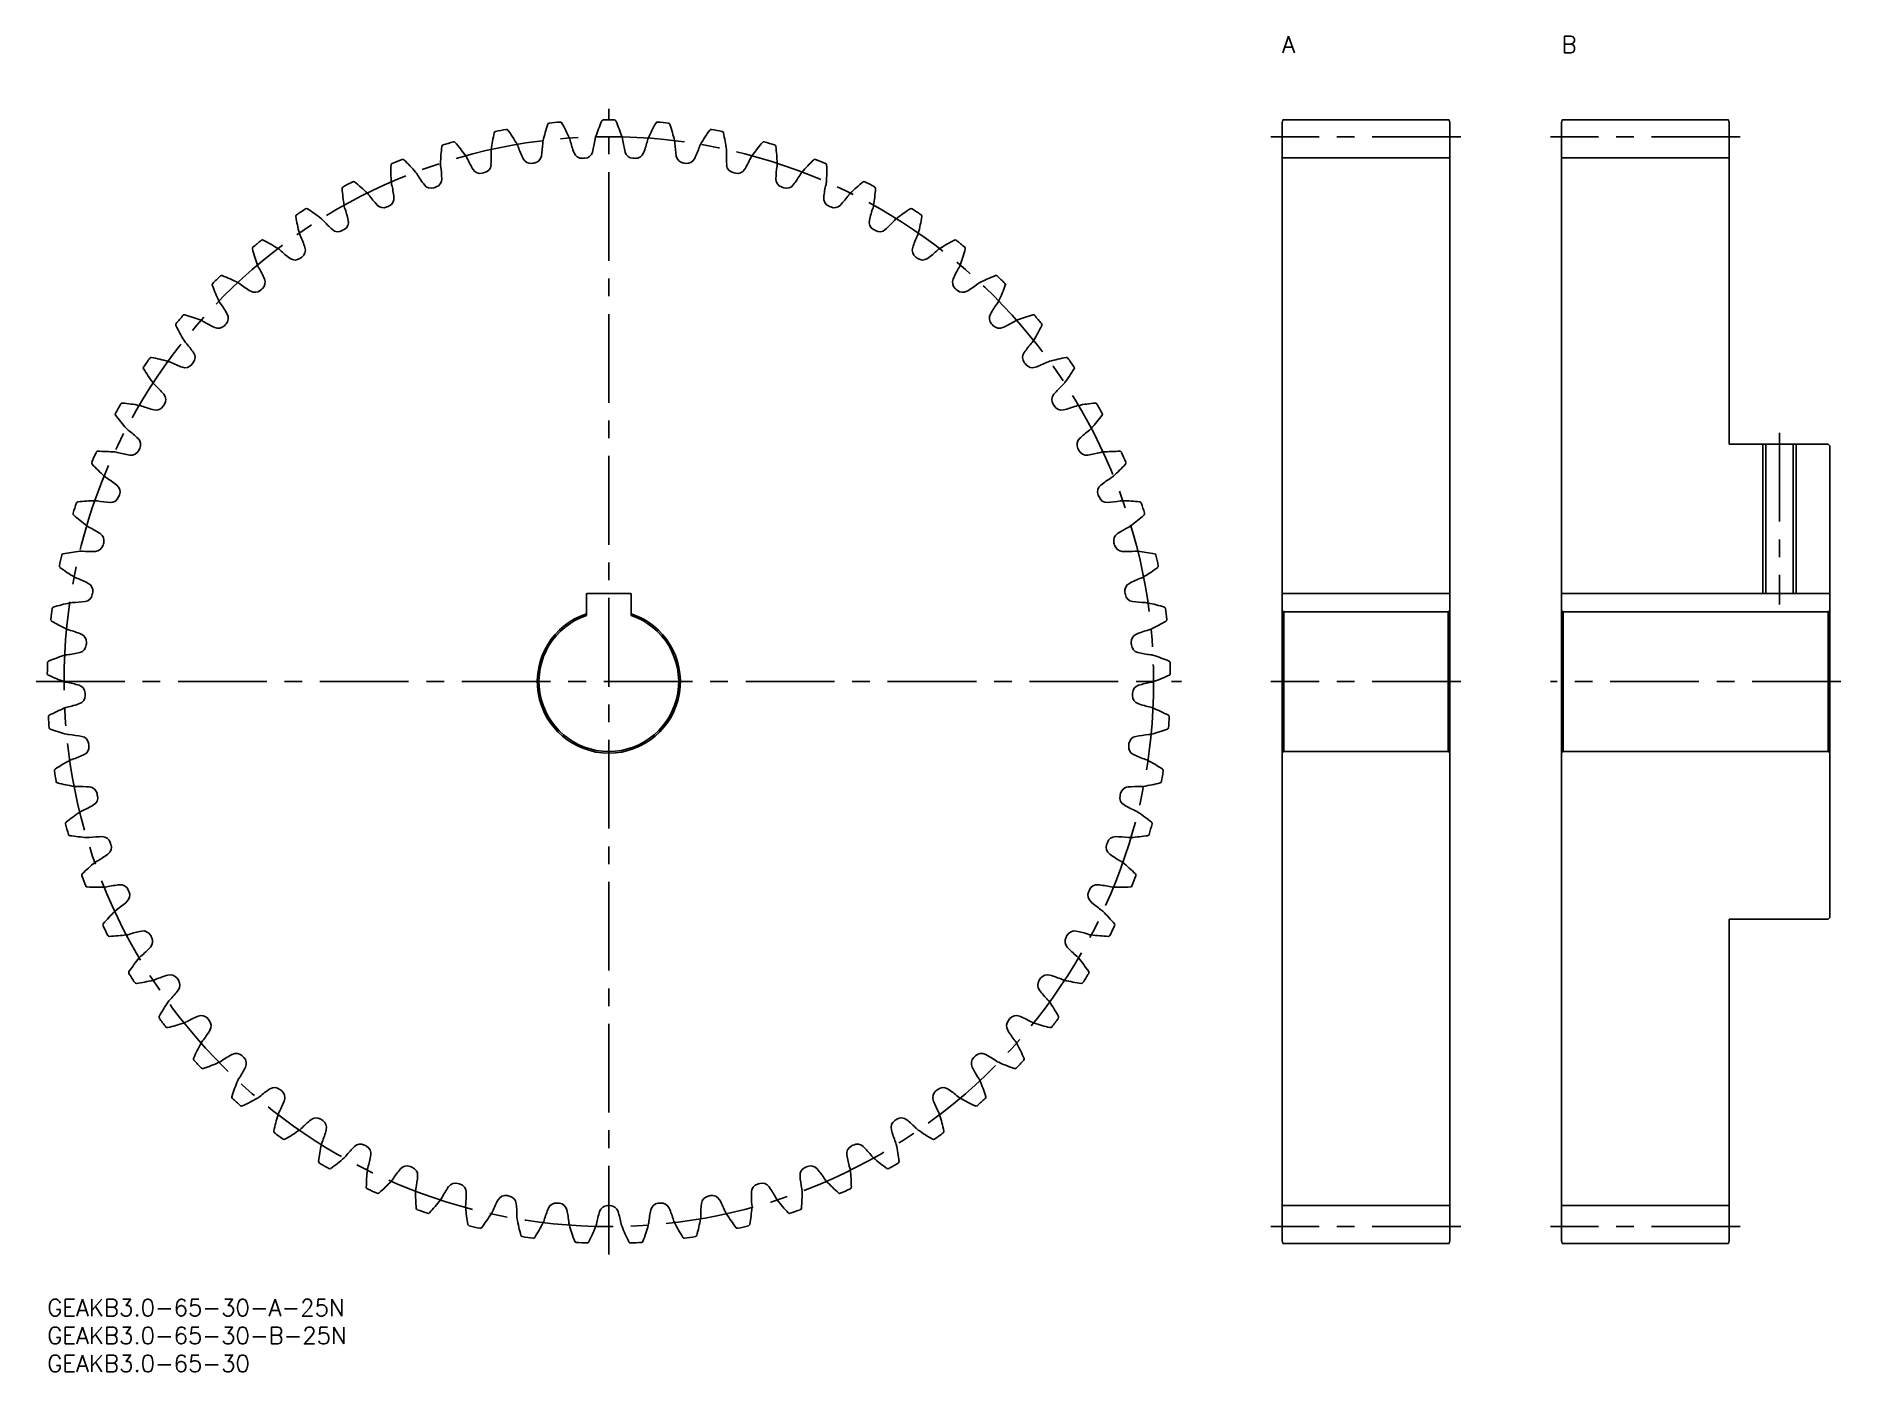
# Model space of a CAD drawing. Extents: x -2 to 321, y -13 to 226.
import ezdxf

# ---------------------------------------------------------------- set-up
doc = ezdxf.new("R2010")
doc.units = 0
doc.header["$LTSCALE"] = 0.5
doc.linetypes.add('CENTER', pattern=[50.8, 31.75, -6.35, 6.35, -6.35])
for name, color, linetype in [('MSM_CENTER', 1, 'CENTER'), ('MSM_CONTINUOUS', 7, 'CONTINUOUS'), ('MSM_NARROW', 5, 'CONTINUOUS'), ('MSM_PART_NUMBER', 7, 'CONTINUOUS')]:
    doc.layers.add(name, color=color, linetype=linetype)
doc.styles.get("Standard").update_dxf_attribs({"font": 'txt.shx', "height": 3, "bigfont": 'bigfont.shx'})

# ---------------------------------------------------------------- blocks, each defined once
blk = doc.blocks.new('*U3')
at = {"layer": 'MSM_PART_NUMBER'}
blk.add_text('GEAKB3.0-65-30-A-25N', height=3, dxfattribs=at).set_placement((0, -3))
blk = doc.blocks.new('*U4')
at = {"layer": 'MSM_PART_NUMBER'}
blk.add_text('GEAKB3.0-65-30-B-25N', height=3, dxfattribs=at).set_placement((0, -8))
blk = doc.blocks.new('*U5')
at = {"layer": 'MSM_PART_NUMBER'}
blk.add_text('GEAKB3.0-65-30', height=3, dxfattribs=at).set_placement((0, -13))
blk = doc.blocks.new('*U6')
at = {"layer": 'MSM_PART_NUMBER'}
blk.add_text('A', height=3, dxfattribs=at).set_placement((221, 223))
blk = doc.blocks.new('*U7')
at = {"layer": 'MSM_PART_NUMBER'}
blk.add_text('B', height=3, dxfattribs=at).set_placement((271, 223))

msp = doc.modelspace()

# ---------------------------------------------------------------- linework, layer by layer
at = {"layer": 'MSM_CENTER'}
for p, q in [((100.5, 8), (100.5, 213)), ((253, 208), (219, 208)), ((303, 208), (269, 208)), ((310, 155), (310, 124.3)), ((-2, 110.5), (203, 110.5)), ((253, 110.5), (219, 110.5)), ((321, 110.5), (269, 110.5)), ((253, 13), (219, 13)), ((303, 13), (269, 13))]:
    msp.add_line(p, q, dxfattribs=at)
msp.add_circle((100.5, 110.5), 97.5, dxfattribs=at)
at = {"layer": 'MSM_CONTINUOUS'}
for p, q in [((221.13, 211), (221, 210.5)), ((221, 210.5), (221, 10.5)), ((250.87, 211), (221.13, 211)), ((251, 210.5), (250.87, 211)), ((251, 10.5), (251, 210.5)), ((271.13, 211), (271, 210.5)), ((271, 210.5), (271, 10.5)), ((300.87, 211), (271.13, 211)), ((301, 210.5), (300.87, 211)), ((301, 153), (301, 210.5)), ((251, 204.25), (221, 204.25)), ((301, 204.25), (271, 204.25)), ((318.7, 153), (301, 153)), ((307.54, 153), (307.54, 126.3)), ((312.46, 153), (312.46, 126.3)), ((319, 152.7), (318.7, 153)), ((319, 68.3), (319, 152.7)), ((96.5, 122.34), (96.5, 126.1)), ((96.7, 126.3), (104.3, 126.3)), ((104.5, 126.1), (104.5, 122.34)), ((251, 126.3), (221, 126.3)), ((319, 126.3), (271, 126.3)), ((221, 123.3), (221.3, 123)), ((221.3, 123), (221.3, 98)), ((250.7, 123), (221.3, 123)), ((250.7, 123), (251, 123.3)), ((250.7, 123), (250.7, 98)), ((271, 123.3), (271.3, 123)), ((271.3, 123), (271.3, 98)), ((318.7, 123), (271.3, 123)), ((318.7, 123), (319, 123.3)), ((318.7, 123), (318.7, 98)), ((221.3, 98), (221, 97.7)), ((221.3, 98), (250.7, 98)), ((251, 97.7), (250.7, 98)), ((271.3, 98), (271, 97.7)), ((271.3, 98), (318.7, 98)), ((319, 97.7), (318.7, 98)), ((318.7, 68), (301, 68)), ((301, 68), (301, 10.5)), ((319, 68.3), (318.7, 68)), ((251, 16.75), (221, 16.75)), ((301, 16.75), (271, 16.75)), ((221.13, 10), (221, 10.5)), ((250.87, 10), (221.13, 10)), ((251, 10.5), (250.87, 10)), ((271.13, 10), (271, 10.5)), ((300.87, 10), (271.13, 10)), ((301, 10.5), (300.87, 10))]:
    msp.add_line(p, q, dxfattribs=at)
for centre, radius, start, end in [((120.4, 199.94), 32.5, 161.536, 166.9231), ((89.86, 210.13), 0.3, 96.0942, 161.536), ((100.5, 110.5), 100.5, 94.9827, 96.0942), ((91.8, 210.32), 0.3, 29.541, 94.9827), ((63.78, 194.45), 32.5, 24.1538, 29.541), ((128.94, 197.6), 32.5, 155.9975, 161.3846), ((99.53, 210.7), 0.3, 90.5557, 155.9975), ((100.5, 110.5), 100.5, 89.4443, 90.5557), ((101.47, 210.7), 0.3, 24.0025, 89.4442), ((72.06, 197.6), 32.5, 18.6154, 24.0025), ((137.22, 194.45), 32.5, 150.459, 155.8462), ((109.2, 210.32), 0.3, 85.0173, 150.459), ((100.5, 110.5), 100.5, 83.9058, 85.0173), ((111.14, 210.13), 0.3, 18.464, 83.9058), ((80.6, 199.94), 32.5, 13.0769, 18.464), ((100.5, 110.5), 100.5, 106.0596, 107.1711), ((72.78, 206.79), 0.3, 40.6179, 106.0596), ((48.34, 185.83), 32.5, 35.2308, 40.6179), ((111.68, 201.44), 32.5, 167.0744, 172.4615), ((80.3, 208.64), 0.3, 101.6327, 167.0744), ((100.5, 110.5), 100.5, 100.5212, 101.6327), ((82.2, 209.02), 0.3, 35.0794, 100.5212), ((55.85, 190.51), 32.5, 29.6923, 35.0794), ((68.71, 207.86), 20, 350.4102, 357.1013), ((91.17, 206.73), 2.49, 166.923, 177.1013), ((91.17, 206.73), 2.49, 13.9757, 24.1539), ((112.99, 212.16), 20, 193.9756, 200.6667), ((78.26, 210.48), 20, 344.8717, 351.5628), ((100.5, 207.18), 2.49, 161.3846, 171.5628), ((100.5, 207.18), 2.49, 8.4372, 18.6154), ((122.74, 210.48), 20, 188.4372, 195.1283), ((88.01, 212.16), 20, 339.3333, 346.0244), ((109.83, 206.73), 2.49, 155.8461, 166.0243), ((109.83, 206.73), 2.49, 2.8987, 13.077), ((132.29, 207.86), 20, 182.8987, 189.5898), ((145.15, 190.51), 32.5, 144.9206, 150.3077), ((118.8, 209.02), 0.3, 79.4788, 144.9206), ((100.5, 110.5), 100.5, 78.3673, 79.4788), ((120.7, 208.64), 0.3, 12.9256, 78.3673), ((89.32, 201.44), 32.5, 7.5385, 12.9256), ((152.66, 185.83), 32.5, 139.3821, 144.7692), ((128.22, 206.79), 0.3, 73.9404, 139.3821), ((100.5, 110.5), 100.5, 72.8289, 73.9404), ((100.5, 110.5), 100.5, 111.5981, 112.7096), ((63.62, 203.66), 0.3, 46.1563, 111.5981), ((41.31, 180.44), 32.5, 40.7692, 46.1563), ((102.85, 202.09), 32.5, 172.6129, 178), ((70.92, 206.23), 0.3, 107.1711, 172.6129), ((72.86, 203.14), 2.49, 25.0526, 35.2308), ((93.23, 212.66), 20, 205.0525, 211.7436), ((59.46, 204.34), 20, 355.9487, 2.6398), ((81.93, 205.38), 2.49, 172.4615, 182.6397), ((81.93, 205.38), 2.49, 19.5141, 29.6924), ((103.12, 212.89), 20, 199.5141, 206.2052), ((86.52, 204.72), 1.5, 206.2052, 278.439), ((86.95, 204.78), 1.5, 278.1764, 350.4102), ((95.68, 205.63), 1.5, 200.6667, 272.9005), ((100.5, 110.5), 93.75, 92.6379, 92.9005), ((96.12, 205.65), 1.5, 272.6379, 344.8717), ((104.88, 205.65), 1.5, 195.1283, 267.3621), ((100.5, 110.5), 93.75, 87.0995, 87.3621), ((105.32, 205.63), 1.5, 267.0994, 339.3333), ((114.05, 204.78), 1.5, 189.5898, 261.8236), ((114.48, 204.72), 1.5, 261.561, 333.7948), ((97.88, 212.89), 20, 333.7948, 340.4859), ((119.07, 205.38), 2.49, 150.3076, 160.4859), ((119.07, 205.38), 2.49, 357.3603, 7.5385), ((141.54, 204.34), 20, 177.3602, 184.0513), ((107.77, 212.66), 20, 328.2564, 334.9475), ((128.14, 203.14), 2.49, 144.7692, 154.9474), ((130.08, 206.23), 0.3, 7.3871, 72.8289), ((98.15, 202.09), 32.5, 2, 7.3871), ((159.69, 180.44), 32.5, 133.8437, 139.2308), ((137.38, 203.66), 0.3, 68.4019, 133.8437), ((100.5, 110.5), 100.5, 67.2904, 68.4019), ((94, 201.89), 32.5, 178.1513, 183.5385), ((61.82, 202.93), 0.3, 112.7096, 178.1513), ((64.04, 200.04), 2.49, 30.591, 40.7693), ((83.4, 211.48), 20, 210.591, 217.2821), ((69.09, 200.42), 1.5, 289.2533, 1.4871), ((72.86, 203.14), 2.49, 178, 188.1782), ((50.6, 199.94), 20, 1.4871, 8.1782), ((77.49, 202.93), 1.5, 211.7436, 283.9774), ((100.5, 110.5), 93.75, 103.7148, 103.9775), ((77.92, 203.03), 1.5, 283.7148, 355.9487), ((100.5, 110.5), 93.75, 98.1764, 98.439), ((100.5, 110.5), 93.75, 81.561, 81.8236), ((123.08, 203.03), 1.5, 184.0513, 256.2852), ((100.5, 110.5), 93.75, 76.0225, 76.2852), ((123.51, 202.93), 1.5, 256.0225, 328.2564), ((150.4, 199.94), 20, 171.8218, 178.5129), ((131.91, 200.42), 1.5, 178.5129, 250.7467), ((128.14, 203.14), 2.49, 351.8218, 2), ((117.6, 211.48), 20, 322.7179, 329.409), ((136.96, 200.04), 2.49, 139.2307, 149.409), ((139.18, 202.93), 0.3, 1.8487, 67.2904), ((107, 201.89), 32.5, 356.4615, 1.8487), ((53.08, 198.77), 0.3, 118.248, 183.6898), ((85.21, 200.84), 32.5, 183.6898, 189.0769), ((100.5, 110.5), 100.5, 117.1366, 118.248), ((54.8, 199.67), 0.3, 51.6948, 117.1366), ((34.84, 174.4), 32.5, 46.3077, 51.6948), ((55.57, 196.1), 2.49, 36.1295, 46.3077), ((73.73, 209.36), 20, 216.1295, 222.8206), ((60.56, 196.97), 1.5, 294.7918, 7.0256), ((64.04, 200.04), 2.49, 183.5384, 193.7167), ((42.2, 194.71), 20, 7.0256, 13.7167), ((68.68, 200.28), 1.5, 217.2821, 289.5159), ((100.5, 110.5), 93.75, 109.2533, 109.5159), ((100.5, 110.5), 93.75, 70.4841, 70.7467), ((132.32, 200.28), 1.5, 250.4841, 322.7179), ((140.44, 196.97), 1.5, 172.9744, 245.2082), ((158.8, 194.71), 20, 166.2833, 172.9744), ((136.96, 200.04), 2.49, 346.2833, 356.4616), ((127.27, 209.36), 20, 317.1794, 323.8705), ((145.43, 196.1), 2.49, 133.6923, 143.8705), ((166.16, 174.4), 32.5, 128.3052, 133.6923), ((146.2, 199.67), 0.3, 62.8634, 128.3052), ((100.5, 110.5), 100.5, 61.752, 62.8634), ((115.79, 200.84), 32.5, 350.9231, 356.3102), ((147.92, 198.77), 0.3, 356.3102, 61.7519), ((44.78, 193.78), 0.3, 123.7865, 189.2283), ((100.5, 110.5), 100.5, 122.675, 123.7865), ((46.4, 194.84), 0.3, 57.2333, 122.675), ((28.98, 167.77), 32.5, 51.8462, 57.2333), ((55.57, 196.1), 2.49, 189.0769, 199.2551), ((34.34, 188.69), 20, 12.5641, 19.2552), ((60.16, 196.79), 1.5, 222.8206, 295.0544), ((100.5, 110.5), 93.75, 114.7918, 115.0544), ((100.5, 110.5), 93.75, 64.9456, 65.2082), ((140.84, 196.79), 1.5, 244.9456, 317.1794), ((166.66, 188.69), 20, 160.7448, 167.4359), ((145.43, 196.1), 2.49, 340.7449, 350.9231), ((172.02, 167.77), 32.5, 122.7667, 128.1538), ((154.6, 194.84), 0.3, 57.325, 122.7667), ((100.5, 110.5), 100.5, 56.2135, 57.325), ((156.22, 193.78), 0.3, 350.7717, 56.2135), ((76.56, 198.94), 32.5, 189.2283, 194.6154), ((47.52, 191.37), 2.49, 194.6153, 204.7936), ((47.52, 191.37), 2.49, 41.668, 51.8462), ((64.32, 206.32), 20, 221.6679, 228.359), ((52.02, 192.49), 1.5, 228.359, 300.5928), ((100.5, 110.5), 93.75, 120.3302, 120.5928), ((52.4, 192.71), 1.5, 300.3302, 12.5641), ((148.6, 192.71), 1.5, 167.4359, 239.6698), ((100.5, 110.5), 93.75, 59.4072, 59.6698), ((148.98, 192.49), 1.5, 239.4072, 311.641), ((136.68, 206.32), 20, 311.641, 318.3321), ((153.48, 191.37), 2.49, 128.1538, 138.332), ((153.48, 191.37), 2.49, 335.2064, 345.3847), ((124.44, 198.94), 32.5, 345.3846, 350.7717), ((37, 188.01), 0.3, 129.325, 194.7667), ((68.14, 196.22), 32.5, 194.7667, 200.1538), ((100.5, 110.5), 100.5, 128.2135, 129.325), ((38.52, 189.23), 0.3, 62.7717, 128.2135), ((23.78, 160.6), 32.5, 57.3846, 62.7717), ((39.96, 185.88), 2.49, 47.2064, 57.3847), ((55.24, 202.38), 20, 227.2064, 233.8975), ((27.11, 181.94), 20, 18.1025, 24.7936), ((44.69, 187.69), 1.5, 305.8687, 18.1025), ((156.31, 187.69), 1.5, 161.8975, 234.1313), ((173.89, 181.94), 20, 155.2064, 161.8975), ((145.76, 202.38), 20, 306.1025, 312.7936), ((161.04, 185.88), 2.49, 122.6153, 132.7936), ((177.22, 160.6), 32.5, 117.2283, 122.6154), ((162.48, 189.23), 0.3, 51.7865, 117.2283), ((100.5, 110.5), 100.5, 50.675, 51.7865), ((132.86, 196.22), 32.5, 339.8462, 345.2333), ((164, 188.01), 0.3, 345.2333, 50.675), ((39.96, 185.88), 2.49, 200.1538, 210.332), ((20.55, 174.52), 20, 23.641, 30.3321), ((44.34, 187.43), 1.5, 233.8975, 306.1313), ((100.5, 110.5), 93.75, 125.8687, 126.1313), ((100.5, 110.5), 93.75, 53.8687, 54.1313), ((156.66, 187.43), 1.5, 233.8687, 306.1025), ((180.45, 174.52), 20, 149.6679, 156.359), ((161.04, 185.88), 2.49, 329.668, 339.8462), ((29.82, 181.52), 0.3, 134.8634, 200.3052), ((60.02, 192.69), 32.5, 200.3052, 205.6923), ((100.5, 110.5), 100.5, 133.752, 134.8634), ((31.21, 182.88), 0.3, 68.3102, 133.752), ((19.31, 152.96), 32.5, 62.9231, 68.3102), ((32.97, 179.68), 2.49, 52.7449, 62.9231), ((46.58, 197.58), 20, 232.7448, 239.4359), ((37.5, 181.94), 1.5, 311.4072, 23.641), ((163.5, 181.94), 1.5, 156.359, 228.5928), ((154.42, 197.58), 20, 300.5641, 307.2552), ((168.03, 179.68), 2.49, 117.0769, 127.2551), ((181.69, 152.96), 32.5, 111.6898, 117.0769), ((169.79, 182.88), 0.3, 46.248, 111.6898), ((100.5, 110.5), 100.5, 45.1366, 46.248), ((140.98, 192.69), 32.5, 334.3077, 339.6948), ((171.18, 181.52), 0.3, 339.6948, 45.1366), ((32.97, 179.68), 2.49, 205.6923, 215.8705), ((14.75, 166.51), 20, 29.1794, 35.8705), ((37.17, 181.65), 1.5, 239.4359, 311.6698), ((100.5, 110.5), 93.75, 131.4072, 131.6698), ((100.5, 110.5), 93.75, 48.3302, 48.5928), ((163.83, 181.65), 1.5, 228.3302, 300.5641), ((186.25, 166.51), 20, 144.1295, 150.8206), ((168.03, 179.68), 2.49, 324.1295, 334.3077), ((23.29, 174.37), 0.3, 140.4019, 205.8437), ((100.5, 110.5), 100.5, 139.2904, 140.4019), ((24.55, 175.85), 0.3, 73.8487, 139.2904), ((15.59, 144.92), 32.5, 68.4615, 73.8487), ((26.61, 172.84), 2.49, 58.2833, 68.4616), ((38.43, 191.97), 20, 238.2833, 244.9744), ((100.5, 110.5), 93.75, 136.9456, 137.2082), ((30.9, 175.53), 1.5, 316.9456, 29.1794), ((170.1, 175.53), 1.5, 150.8205, 223.0544), ((100.5, 110.5), 93.75, 42.7918, 43.0544), ((162.57, 191.97), 20, 295.0256, 301.7167), ((174.39, 172.84), 2.49, 111.5384, 121.7167), ((185.41, 144.92), 32.5, 106.1513, 111.5385), ((176.45, 175.85), 0.3, 40.7096, 106.1513), ((100.5, 110.5), 100.5, 39.5981, 40.7096), ((177.71, 174.37), 0.3, 334.1563, 39.5981), ((52.27, 188.4), 32.5, 205.8437, 211.2308), ((26.61, 172.84), 2.49, 211.2307, 221.409), ((9.74, 157.97), 20, 34.7179, 41.409), ((30.6, 175.21), 1.5, 244.9744, 317.2082), ((170.4, 175.21), 1.5, 222.7918, 295.0256), ((191.26, 157.97), 20, 138.591, 145.2821), ((174.39, 172.84), 2.49, 318.591, 328.7693), ((148.73, 188.4), 32.5, 328.7692, 334.1563), ((100.5, 110.5), 100.5, 144.8289, 145.9404), ((18.59, 168.22), 0.3, 79.3871, 144.8289), ((12.66, 136.57), 32.5, 74, 79.3871), ((24.95, 168.51), 1.5, 322.4841, 34.7179), ((176.05, 168.51), 1.5, 145.2821, 217.5159), ((188.34, 136.57), 32.5, 100.6129, 106), ((182.41, 168.22), 0.3, 35.1711, 100.6129), ((100.5, 110.5), 100.5, 34.0596, 35.1711), ((17.49, 166.62), 0.3, 145.9404, 211.3821), ((44.98, 183.39), 32.5, 211.3821, 216.7692), ((20.94, 165.42), 2.49, 63.8218, 74), ((30.86, 185.6), 20, 243.8218, 250.5129), ((24.68, 168.16), 1.5, 250.5129, 322.7467), ((100.5, 110.5), 93.75, 142.4841, 142.7467), ((100.5, 110.5), 93.75, 37.2533, 37.5159), ((176.32, 168.16), 1.5, 217.2533, 289.4871), ((170.14, 185.6), 20, 289.4871, 296.1782), ((180.06, 165.42), 2.49, 106, 116.1782), ((156.02, 183.39), 32.5, 323.2308, 328.6179), ((183.51, 166.62), 0.3, 328.6179, 34.0596), ((20.94, 165.42), 2.49, 216.7692, 226.9474), ((5.59, 148.99), 20, 40.2564, 46.9475), ((19.7, 160.94), 1.5, 328.0225, 40.2564), ((181.3, 160.94), 1.5, 139.7436, 211.9775), ((195.41, 148.99), 20, 133.0525, 139.7436), ((180.06, 165.42), 2.49, 313.0526, 323.2308), ((12.46, 158.34), 0.3, 151.4788, 216.9206), ((100.5, 110.5), 100.5, 150.3673, 151.4788), ((13.4, 160.04), 0.3, 84.9256, 150.3673), ((10.56, 127.97), 32.5, 79.5385, 84.9256), ((16.01, 157.48), 2.49, 69.3603, 79.5385), ((23.93, 178.53), 20, 249.3602, 256.0513), ((19.47, 160.57), 1.5, 256.0513, 328.2852), ((100.5, 110.5), 93.75, 148.0225, 148.2852), ((100.5, 110.5), 93.75, 31.7148, 31.9775), ((181.53, 160.57), 1.5, 211.7149, 283.9487), ((177.07, 178.53), 20, 283.9487, 290.6398), ((184.99, 157.48), 2.49, 100.4615, 110.6397), ((190.44, 127.97), 32.5, 95.0744, 100.4615), ((187.6, 160.04), 0.3, 29.6327, 95.0744), ((100.5, 110.5), 100.5, 28.5212, 29.6327), ((188.54, 158.34), 0.3, 323.0794, 28.5212), ((38.2, 177.69), 32.5, 216.9206, 222.3077), ((16.01, 157.48), 2.49, 222.3076, 232.4859), ((2.31, 139.65), 20, 45.7948, 52.4859), ((198.69, 139.65), 20, 127.5141, 134.2052), ((184.99, 157.48), 2.49, 307.5141, 317.6924), ((162.8, 177.69), 32.5, 317.6923, 323.0794), ((15.02, 152.52), 1.5, 261.5898, 333.8236), ((15.21, 152.91), 1.5, 333.561, 45.7948), ((100.5, 110.5), 93.75, 153.561, 153.8236), ((185.79, 152.91), 1.5, 134.2052, 206.439), ((100.5, 110.5), 93.75, 26.1764, 26.439), ((185.98, 152.52), 1.5, 206.1764, 278.4102), ((8.25, 149.62), 0.3, 157.0173, 222.459), ((100.5, 110.5), 100.5, 155.9058, 157.0173), ((32.01, 171.36), 32.5, 222.459, 227.8462), ((9.03, 151.41), 0.3, 90.464, 155.9058), ((9.29, 119.21), 32.5, 85.0769, 90.464), ((11.87, 149.11), 2.49, 74.8987, 85.077), ((17.72, 170.82), 20, 254.8987, 261.5898), ((183.28, 170.82), 20, 278.4102, 285.1013), ((189.13, 149.11), 2.49, 94.923, 105.1013), ((191.71, 119.21), 32.5, 89.536, 94.9231), ((168.99, 171.36), 32.5, 312.1538, 317.541), ((191.97, 151.41), 0.3, 24.0942, 89.536), ((100.5, 110.5), 100.5, 22.9827, 24.0942), ((192.75, 149.62), 0.3, 317.541, 22.9827), ((11.87, 149.11), 2.49, 227.8461, 238.0243), ((-0.04, 130.04), 20, 51.3333, 58.0244), ((11.52, 144.48), 1.5, 339.0995, 51.3333), ((189.48, 144.48), 1.5, 128.6667, 200.9005), ((201.04, 130.04), 20, 121.9756, 128.6667), ((189.13, 149.11), 2.49, 301.9757, 312.1539), ((100.5, 110.5), 100.5, 161.4443, 162.5557), ((5.51, 142.39), 0.3, 96.0025, 161.4443), ((8.88, 110.36), 32.5, 90.6154, 96.0025), ((8.55, 140.38), 2.49, 80.4372, 90.6154), ((12.29, 162.55), 20, 260.4372, 267.1283), ((11.36, 144.07), 1.5, 267.1282, 339.3621), ((100.5, 110.5), 93.75, 159.0995, 159.3621), ((100.5, 110.5), 93.75, 20.6379, 20.9005), ((189.64, 144.07), 1.5, 200.6379, 272.8717), ((188.71, 162.55), 20, 272.8717, 279.5628), ((192.45, 140.38), 2.49, 89.3846, 99.5628), ((192.12, 110.36), 32.5, 83.9975, 89.3846), ((195.49, 142.39), 0.3, 18.5557, 83.9975), ((100.5, 110.5), 100.5, 17.4443, 18.5557), ((4.91, 140.54), 0.3, 162.5557, 227.9975), ((26.46, 164.47), 32.5, 227.9975, 233.3846), ((174.54, 164.47), 32.5, 306.6154, 312.0025), ((196.09, 140.54), 0.3, 312.0025, 17.4442), ((8.55, 140.38), 2.49, 233.3846, 243.5628), ((-1.46, 120.24), 20, 56.8717, 63.5628), ((8.65, 135.73), 1.5, 344.6379, 56.8717), ((192.35, 135.73), 1.5, 123.1282, 195.3621), ((202.46, 120.24), 20, 116.4372, 123.1283), ((192.45, 140.38), 2.49, 296.4372, 306.6154), ((100.5, 110.5), 100.5, 166.9827, 168.0942), ((2.87, 133.07), 0.3, 101.541, 166.9827), ((9.32, 101.52), 32.5, 96.1538, 101.541), ((6.1, 131.36), 2.49, 85.9757, 96.1539), ((7.68, 153.79), 20, 265.9756, 272.6667), ((8.54, 135.31), 1.5, 272.6667, 344.9005), ((100.5, 110.5), 93.75, 164.6379, 164.9005), ((100.5, 110.5), 93.75, 15.0995, 15.3621), ((192.46, 135.31), 1.5, 195.0995, 267.3333), ((193.32, 153.79), 20, 267.3333, 274.0244), ((194.9, 131.36), 2.49, 83.8461, 94.0243), ((191.68, 101.52), 32.5, 78.459, 83.8462), ((198.13, 133.07), 0.3, 13.0173, 78.459), ((100.5, 110.5), 100.5, 11.9058, 13.0173), ((2.46, 131.17), 0.3, 168.0942, 233.536), ((21.59, 157.07), 32.5, 233.536, 238.9231), ((6.1, 131.36), 2.49, 238.923, 249.1013), ((194.9, 131.36), 2.49, 290.8987, 301.077), ((179.41, 157.07), 32.5, 301.0769, 306.464), ((198.54, 131.17), 0.3, 306.464, 11.9058), ((-1.92, 110.35), 20, 62.4102, 69.1013), ((6.57, 126.32), 1.5, 278.2052, 350.439), ((6.65, 126.75), 1.5, 350.1764, 62.4102), ((100.5, 110.5), 93.75, 170.1764, 170.439), ((96.7, 126.1), 0.2, 90, 180), ((104.3, 126.1), 0.2, 0, 90), ((194.35, 126.75), 1.5, 117.5898, 189.8236), ((100.5, 110.5), 93.75, 9.561, 9.8236), ((194.43, 126.32), 1.5, 189.561, 261.7948), ((202.92, 110.35), 20, 110.8987, 117.5898), ((100.5, 110.5), 100.5, 172.5212, 173.6327), ((1.15, 123.54), 0.3, 107.0794, 172.5212), ((10.61, 92.76), 32.5, 101.6923, 107.0794), ((4.53, 122.15), 2.49, 91.5141, 101.6924), ((3.93, 144.63), 20, 271.5141, 278.2052), ((197.07, 144.63), 20, 261.7948, 268.4859), ((196.47, 122.15), 2.49, 78.3076, 88.4859), ((190.39, 92.76), 32.5, 72.9206, 78.3077), ((199.85, 123.54), 0.3, 7.4788, 72.9206), ((100.5, 110.5), 100.5, 6.3673, 7.4788), ((0.92, 121.61), 0.3, 173.6327, 239.0744), ((17.47, 149.23), 32.5, 239.0744, 244.4615), ((4.53, 122.15), 2.49, 244.4615, 254.6397), ((-1.43, 100.47), 20, 67.9487, 74.6398), ((100.5, 110.5), 12.8, 108.21, 71.79), ((100.5, 110.5), 12.5, 108.6629, 71.3371), ((202.43, 100.47), 20, 105.3602, 112.0513), ((196.47, 122.15), 2.49, 285.3603, 295.5385), ((183.53, 149.23), 32.5, 295.5385, 300.9256), ((200.08, 121.61), 0.3, 300.9256, 6.3673), ((5.48, 117.18), 1.5, 283.7436, 355.9775), ((5.52, 117.62), 1.5, 355.7149, 67.9487), ((100.5, 110.5), 93.75, 175.7148, 175.9775), ((195.48, 117.62), 1.5, 112.0513, 184.2852), ((100.5, 110.5), 93.75, 4.0225, 4.2852), ((195.52, 117.18), 1.5, 184.0225, 256.2564), ((100.5, 110.5), 100.5, 178.0596, 179.1711), ((0.36, 113.89), 0.3, 112.6179, 178.0596), ((12.74, 84.17), 32.5, 107.2308, 112.6179), ((3.85, 112.84), 2.49, 97.0526, 107.2308), ((1.09, 135.15), 20, 277.0525, 283.7436), ((199.91, 135.15), 20, 256.2564, 262.9475), ((197.15, 112.84), 2.49, 72.7692, 82.9474), ((188.26, 84.17), 32.5, 67.3821, 72.7692), ((200.64, 113.89), 0.3, 1.9404, 67.3821), ((100.5, 110.5), 100.5, 0.8289, 1.9404), ((0.31, 111.95), 0.3, 179.1711, 244.6129), ((14.12, 141.04), 32.5, 244.6129, 250), ((3.85, 112.84), 2.49, 250, 260.1782), ((0.01, 90.68), 20, 73.4871, 80.1782), ((5.27, 108.42), 1.5, 1.2533, 73.4871), ((195.73, 108.42), 1.5, 106.5129, 178.7467), ((200.99, 90.68), 20, 99.8218, 106.5129), ((197.15, 112.84), 2.49, 279.8218, 290), ((186.88, 141.04), 32.5, 290, 295.3871), ((200.69, 111.95), 0.3, 295.3871, 0.8289), ((5.28, 107.98), 1.5, 289.2821, 1.5159), ((100.5, 110.5), 93.75, 181.2533, 181.5159), ((100.5, 110.5), 93.75, 358.4841, 358.7467), ((195.72, 107.98), 1.5, 178.4841, 250.7179), ((0.5, 104.21), 0.3, 118.1563, 183.5981), ((100.5, 110.5), 100.5, 183.5981, 184.7096), ((15.69, 75.82), 32.5, 112.7692, 118.1563), ((4.08, 103.5), 2.49, 102.591, 112.7693), ((-0.83, 125.44), 20, 282.591, 289.2821), ((201.83, 125.44), 20, 250.7179, 257.409), ((196.92, 103.5), 2.49, 67.2307, 77.409), ((185.31, 75.82), 32.5, 61.8437, 67.2308), ((200.5, 104.21), 0.3, 356.4019, 61.8437), ((100.5, 110.5), 100.5, 355.2904, 356.4019), ((0.64, 102.27), 0.3, 184.7096, 250.1513), ((11.57, 132.56), 32.5, 250.1513, 255.5385), ((4.08, 103.5), 2.49, 255.5384, 265.7167), ((2.4, 81.07), 20, 79.0256, 85.7167), ((5.92, 99.24), 1.5, 6.7918, 79.0256), ((195.08, 99.24), 1.5, 100.9744, 173.2082), ((198.6, 81.07), 20, 94.2833, 100.9744), ((196.92, 103.5), 2.49, 274.2833, 284.4616), ((189.43, 132.56), 32.5, 284.4615, 289.8487), ((200.36, 102.27), 0.3, 289.8487, 355.2904), ((-1.79, 115.59), 20, 288.1295, 294.8206), ((5.97, 98.8), 1.5, 294.8205, 7.0544), ((100.5, 110.5), 93.75, 186.7918, 187.0544), ((195.03, 98.8), 1.5, 172.9456, 245.1794), ((100.5, 110.5), 93.75, 352.9456, 353.2082), ((202.79, 115.59), 20, 245.1794, 251.8705), ((1.57, 94.59), 0.3, 123.6948, 189.1366), ((100.5, 110.5), 100.5, 189.1366, 190.248), ((19.43, 67.8), 32.5, 118.3077, 123.6948), ((5.2, 94.22), 2.49, 108.1295, 118.3077), ((195.8, 94.22), 2.49, 61.6923, 71.8705), ((181.57, 67.8), 32.5, 56.3052, 61.6923), ((100.5, 110.5), 100.5, 349.752, 350.8634), ((199.43, 94.59), 0.3, 350.8634, 56.3052), ((1.9, 92.67), 0.3, 190.248, 255.6898), ((9.86, 123.87), 32.5, 255.6898, 261.0769), ((5.2, 94.22), 2.49, 261.0769, 271.2551), ((5.69, 71.74), 20, 84.5641, 91.2552), ((7.45, 90.16), 1.5, 12.3302, 84.5641), ((100.5, 110.5), 93.75, 192.3302, 192.5928), ((100.5, 110.5), 93.75, 347.4072, 347.6698), ((193.55, 90.16), 1.5, 95.4359, 167.6698), ((195.31, 71.74), 20, 88.7448, 95.4359), ((195.8, 94.22), 2.49, 268.7449, 278.9231), ((191.14, 123.87), 32.5, 278.9231, 284.3102), ((199.1, 92.67), 0.3, 284.3102, 349.7519), ((7.22, 85.1), 2.49, 113.668, 123.8462), ((-1.81, 105.7), 20, 293.6679, 300.359), ((7.54, 89.73), 1.5, 300.359, 12.5928), ((193.46, 89.73), 1.5, 167.4072, 239.641), ((202.81, 105.7), 20, 239.641, 246.3321), ((193.78, 85.1), 2.49, 56.1538, 66.332), ((3.57, 85.12), 0.3, 129.2333, 194.675), ((100.5, 110.5), 100.5, 194.675, 195.7865), ((23.93, 60.17), 32.5, 123.8462, 129.2333), ((177.07, 60.17), 32.5, 50.7667, 56.1538), ((100.5, 110.5), 100.5, 344.2135, 345.325), ((197.43, 85.12), 0.3, 345.325, 50.7667), ((4.08, 83.24), 0.3, 195.7865, 261.2283), ((8.99, 115.06), 32.5, 261.2283, 266.6154), ((7.22, 85.1), 2.49, 266.6153, 276.7936), ((9.88, 62.77), 20, 90.1025, 96.7936), ((9.84, 81.27), 1.5, 17.8687, 90.1025), ((9.98, 80.86), 1.5, 305.8975, 18.1313), ((100.5, 110.5), 93.75, 197.8687, 198.1313), ((191.02, 80.86), 1.5, 161.8687, 234.1025), ((100.5, 110.5), 93.75, 341.8687, 342.1313), ((191.16, 81.27), 1.5, 89.8975, 162.1313), ((191.12, 62.77), 20, 83.2064, 89.8975), ((193.78, 85.1), 2.49, 263.2064, 273.3847), ((192.01, 115.06), 32.5, 273.3846, 278.7717), ((196.92, 83.24), 0.3, 278.7717, 344.2135), ((29.15, 53.02), 32.5, 129.3846, 134.7717), ((10.1, 76.22), 2.49, 119.2064, 129.3847), ((-0.87, 95.84), 20, 299.2064, 305.8975), ((201.87, 95.84), 20, 234.1025, 240.7936), ((190.9, 76.22), 2.49, 50.6153, 60.7936), ((171.85, 53.02), 32.5, 45.2283, 50.6154), ((6.47, 75.88), 0.3, 134.7717, 200.2135), ((100.5, 110.5), 100.5, 200.2135, 201.325), ((100.5, 110.5), 100.5, 338.675, 339.7865), ((194.53, 75.88), 0.3, 339.7865, 45.2283), ((7.16, 74.06), 0.3, 201.325, 266.7667), ((8.98, 106.21), 32.5, 266.7667, 272.1538), ((10.1, 76.22), 2.49, 272.1538, 282.332), ((14.91, 54.25), 20, 95.641, 102.3321), ((1.02, 86.13), 20, 304.7448, 311.4359), ((13.09, 72.66), 1.5, 23.4072, 95.641), ((13.26, 72.26), 1.5, 311.4359, 23.6698), ((100.5, 110.5), 93.75, 203.4072, 203.6698), ((187.74, 72.26), 1.5, 156.3302, 228.5641), ((100.5, 110.5), 93.75, 336.3302, 336.5928), ((187.91, 72.66), 1.5, 84.359, 156.5928), ((199.98, 86.13), 20, 228.5641, 235.2552), ((186.09, 54.25), 20, 77.6679, 84.359), ((190.9, 76.22), 2.49, 257.668, 267.8462), ((192.02, 106.21), 32.5, 267.8462, 273.2333), ((193.84, 74.06), 0.3, 273.2333, 338.675), ((35.03, 46.4), 32.5, 134.9231, 140.3102), ((13.84, 67.65), 2.49, 124.7449, 134.9231), ((187.16, 67.65), 2.49, 45.0769, 55.2551), ((165.97, 46.4), 32.5, 39.6898, 45.0769), ((10.25, 66.97), 0.3, 140.3102, 205.752), ((100.5, 110.5), 100.5, 205.752, 206.8634), ((11.11, 65.22), 0.3, 206.8634, 272.3052), ((9.82, 97.4), 32.5, 272.3052, 277.6923), ((13.84, 67.65), 2.49, 277.6923, 287.8705), ((20.74, 46.25), 20, 101.1794, 107.8705), ((17.15, 64.4), 1.5, 28.9456, 101.1794), ((100.5, 110.5), 93.75, 208.9456, 209.2082), ((17.36, 64.02), 1.5, 316.9744, 29.2082), ((183.64, 64.02), 1.5, 150.7918, 223.0256), ((100.5, 110.5), 93.75, 330.7918, 331.0544), ((183.85, 64.4), 1.5, 78.8205, 151.0544), ((180.26, 46.25), 20, 72.1295, 78.8206), ((187.16, 67.65), 2.49, 252.1295, 262.3077), ((191.18, 97.4), 32.5, 262.3077, 267.6948), ((189.89, 65.22), 0.3, 267.6948, 333.1366), ((100.5, 110.5), 100.5, 333.1366, 334.248), ((190.75, 66.97), 0.3, 334.248, 39.6898), ((18.38, 59.49), 2.49, 130.2833, 140.4616), ((3.84, 76.64), 20, 310.2833, 316.9744), ((197.16, 76.64), 20, 223.0256, 229.7167), ((182.62, 59.49), 2.49, 39.5384, 49.7167), ((14.87, 58.46), 0.3, 145.8487, 211.2904), ((100.5, 110.5), 100.5, 211.2904, 212.4019), ((41.52, 40.38), 32.5, 140.4615, 145.8487), ((159.48, 40.38), 32.5, 34.1513, 39.5385), ((100.5, 110.5), 100.5, 327.5981, 328.7096), ((186.13, 58.46), 0.3, 328.7096, 34.1514), ((15.9, 56.81), 0.3, 212.4019, 277.8437), ((11.51, 88.71), 32.5, 277.8437, 283.2308), ((18.38, 59.49), 2.49, 283.2307, 293.409), ((27.31, 38.85), 20, 106.7179, 113.409), ((21.99, 56.57), 1.5, 34.4841, 106.7179), ((7.56, 67.47), 20, 315.8218, 322.5129), ((100.5, 110.5), 93.75, 214.4841, 214.7467), ((22.23, 56.21), 1.5, 322.5129, 34.7467), ((178.77, 56.21), 1.5, 145.2533, 217.4871), ((100.5, 110.5), 93.75, 325.2533, 325.5159), ((193.44, 67.47), 20, 217.4871, 224.1782), ((179.01, 56.57), 1.5, 73.2821, 145.5159), ((173.69, 38.85), 20, 66.591, 73.2821), ((182.62, 59.49), 2.49, 246.591, 256.7693), ((189.49, 88.71), 32.5, 256.7692, 262.1563), ((185.1, 56.81), 0.3, 262.1563, 327.5981), ((48.56, 35.02), 32.5, 146, 151.3871), ((23.68, 51.8), 2.49, 135.8218, 146), ((177.32, 51.8), 2.49, 34, 44.1782), ((152.44, 35.02), 32.5, 28.6129, 34), ((20.3, 50.44), 0.3, 151.3871, 216.8289), ((100.5, 110.5), 100.5, 216.8289, 217.9404), ((21.48, 48.89), 0.3, 217.9404, 283.3821), ((14.02, 80.22), 32.5, 283.3821, 288.7692), ((23.68, 51.8), 2.49, 288.7692, 298.9474), ((34.57, 32.12), 20, 112.2564, 118.9475), ((27.56, 49.25), 1.5, 40.0225, 112.2564), ((100.5, 110.5), 93.75, 220.0225, 220.2852), ((27.84, 48.91), 1.5, 328.0513, 40.2852), ((173.16, 48.91), 1.5, 139.7149, 211.9487), ((100.5, 110.5), 93.75, 319.7148, 319.9775), ((173.44, 49.25), 1.5, 67.7436, 139.9775), ((166.43, 32.12), 20, 61.0525, 67.7436), ((177.32, 51.8), 2.49, 241.0526, 251.2308), ((186.98, 80.22), 32.5, 251.2308, 256.6179), ((179.52, 48.89), 0.3, 256.6179, 322.0597), ((100.5, 110.5), 100.5, 322.0596, 323.1711), ((180.7, 50.44), 0.3, 323.1711, 28.6129), ((56.09, 30.36), 32.5, 151.5385, 156.9256), ((29.71, 44.66), 2.49, 141.3603, 151.5385), ((12.14, 58.7), 20, 321.3602, 328.0513), ((188.86, 58.7), 20, 211.9487, 218.6398), ((171.29, 44.66), 2.49, 28.4615, 38.6397), ((144.91, 30.36), 32.5, 23.0744, 28.4615), ((26.47, 42.98), 0.3, 156.9256, 222.3674), ((100.5, 110.5), 100.5, 222.3673, 223.4788), ((17.35, 72.01), 32.5, 288.9206, 294.3077), ((29.71, 44.66), 2.49, 294.3076, 304.4859), ((42.44, 26.13), 20, 117.7948, 124.4859), ((33.81, 42.49), 1.5, 45.561, 117.7948), ((100.5, 110.5), 93.75, 225.561, 225.8236), ((34.12, 42.19), 1.5, 333.5898, 45.8236), ((166.88, 42.19), 1.5, 134.1764, 206.4102), ((100.5, 110.5), 93.75, 314.1764, 314.439), ((167.19, 42.49), 1.5, 62.2052, 134.439), ((158.56, 26.13), 20, 55.5141, 62.2052), ((171.29, 44.66), 2.49, 235.5141, 245.6924), ((183.65, 72.01), 32.5, 245.6923, 251.0794), ((100.5, 110.5), 100.5, 316.5212, 317.6327), ((174.53, 42.98), 0.3, 317.6327, 23.0744), ((27.79, 41.55), 0.3, 223.4788, 288.9206), ((64.03, 26.45), 32.5, 157.0769, 162.464), ((36.39, 38.14), 2.49, 146.8987, 157.077), ((17.55, 50.42), 20, 326.8987, 333.5898), ((183.45, 50.42), 20, 206.4102, 213.1013), ((164.61, 38.14), 2.49, 22.923, 33.1013), ((136.97, 26.45), 32.5, 17.536, 22.9231), ((173.21, 41.55), 0.3, 251.0794, 316.5212), ((33.33, 36.15), 0.3, 162.464, 227.9058), ((100.5, 110.5), 100.5, 227.9058, 229.0173), ((21.45, 64.17), 32.5, 294.459, 299.8462), ((36.39, 38.14), 2.49, 299.8461, 310.0243), ((50.85, 20.92), 20, 123.3333, 130.0244), ((40.69, 36.37), 1.5, 51.0995, 123.3333), ((23.74, 42.69), 20, 332.4372, 339.1283), ((100.5, 110.5), 93.75, 231.0995, 231.3621), ((41.03, 36.1), 1.5, 339.1282, 51.3621), ((159.97, 36.1), 1.5, 128.6379, 200.8717), ((177.26, 42.69), 20, 200.8717, 207.5628), ((100.5, 110.5), 93.75, 308.6379, 308.9005), ((160.31, 36.37), 1.5, 56.6667, 128.9005), ((150.15, 20.92), 20, 49.9756, 56.6667), ((164.61, 38.14), 2.49, 229.9757, 240.1539), ((179.55, 64.17), 32.5, 240.1538, 245.541), ((100.5, 110.5), 100.5, 310.9827, 312.0942), ((167.67, 36.15), 0.3, 312.0942, 17.536), ((34.79, 34.86), 0.3, 229.0173, 294.459), ((72.32, 23.32), 32.5, 162.6154, 168.0025), ((43.67, 32.29), 2.49, 152.4372, 162.6154), ((48.12, 30.95), 1.5, 56.6379, 128.8717), ((152.88, 30.95), 1.5, 51.1282, 123.3621), ((157.33, 32.29), 2.49, 17.3846, 27.5628), ((128.68, 23.32), 32.5, 11.9975, 17.3846), ((166.21, 34.86), 0.3, 245.541, 310.9827), ((40.82, 30.01), 0.3, 168.0025, 233.4443), ((100.5, 110.5), 100.5, 233.4443, 234.5557), ((26.29, 56.76), 32.5, 299.9975, 305.3846), ((43.67, 32.29), 2.49, 305.3846, 315.5628), ((59.73, 16.54), 20, 128.8717, 135.5628), ((100.5, 110.5), 93.75, 236.6379, 236.9005), ((30.64, 35.6), 20, 337.9756, 344.6667), ((48.48, 30.71), 1.5, 344.6667, 56.9005), ((152.52, 30.71), 1.5, 123.0995, 195.3333), ((170.36, 35.6), 20, 195.3333, 202.0244), ((100.5, 110.5), 93.75, 303.0995, 303.3621), ((141.27, 16.54), 20, 44.4372, 51.1283), ((157.33, 32.29), 2.49, 224.4372, 234.6154), ((174.71, 56.76), 32.5, 234.6154, 240.0025), ((100.5, 110.5), 100.5, 305.4443, 306.5557), ((160.18, 30.01), 0.3, 306.5557, 11.9975), ((42.39, 28.87), 0.3, 234.5557, 299.9975), ((80.86, 21.01), 32.5, 168.1538, 173.541), ((51.49, 27.17), 2.49, 157.9757, 168.1539), ((68.99, 13.05), 20, 134.4102, 141.1013), ((56.04, 26.26), 1.5, 62.1764, 134.4102), ((100.5, 110.5), 93.75, 242.1764, 242.439), ((56.43, 26.06), 1.5, 350.2052, 62.439), ((144.57, 26.06), 1.5, 117.561, 189.7948), ((100.5, 110.5), 93.75, 297.561, 297.8236), ((144.96, 26.26), 1.5, 45.5898, 117.8236), ((132.01, 13.05), 20, 38.8987, 45.5898), ((149.51, 27.17), 2.49, 11.8461, 22.0243), ((120.14, 21.01), 32.5, 6.459, 11.8462), ((158.61, 28.87), 0.3, 240.0025, 305.4443), ((48.87, 24.63), 0.3, 173.541, 238.9827), ((100.5, 110.5), 100.5, 238.9827, 240.0942), ((50.54, 23.64), 0.3, 240.0942, 305.536), ((31.83, 49.84), 32.5, 305.536, 310.9231), ((51.49, 27.17), 2.49, 310.923, 321.1013), ((89.59, 19.53), 32.5, 173.6923, 179.0794), ((59.76, 22.83), 2.49, 163.5141, 173.6924), ((38.2, 29.21), 20, 343.5141, 350.2052), ((78.54, 10.46), 20, 139.9487, 146.6398), ((64.38, 22.36), 1.5, 67.7148, 139.9487), ((100.5, 110.5), 93.75, 247.7148, 247.9775), ((64.78, 22.2), 1.5, 355.7436, 67.9775), ((136.22, 22.2), 1.5, 112.0225, 184.2564), ((100.5, 110.5), 93.75, 292.0225, 292.2852), ((136.62, 22.36), 1.5, 40.0513, 112.2852), ((122.46, 10.46), 20, 33.3602, 40.0513), ((162.8, 29.21), 20, 189.7948, 196.4859), ((141.24, 22.83), 2.49, 6.3076, 16.4859), ((111.41, 19.53), 32.5, 0.9206, 6.3077), ((149.51, 27.17), 2.49, 218.8987, 229.077), ((169.17, 49.84), 32.5, 229.0769, 234.464), ((150.46, 23.64), 0.3, 234.464, 299.9058), ((100.5, 110.5), 100.5, 299.9058, 301.0173), ((152.13, 24.63), 0.3, 301.0173, 6.459), ((57.4, 20.05), 0.3, 179.0794, 244.5212), ((100.5, 110.5), 100.5, 244.5212, 245.6327), ((38, 43.5), 32.5, 311.0744, 316.4615), ((59.76, 22.83), 2.49, 316.4615, 326.6397), ((68.41, 19.3), 2.49, 169.0526, 179.2308), ((46.34, 23.57), 20, 349.0525, 355.7436), ((88.3, 8.81), 20, 145.4871, 152.1782), ((73.05, 19.29), 1.5, 73.2533, 145.4871), ((100.5, 110.5), 93.75, 253.2533, 253.5159), ((73.47, 19.16), 1.5, 1.2821, 73.5159), ((127.53, 19.16), 1.5, 106.4841, 178.7179), ((100.5, 110.5), 93.75, 286.4841, 286.7467), ((127.95, 19.29), 1.5, 34.5129, 106.7467), ((112.7, 8.81), 20, 27.8218, 34.5129), ((154.66, 23.57), 20, 184.2564, 190.9475), ((132.59, 19.3), 2.49, 0.7692, 10.9474), ((141.24, 22.83), 2.49, 213.3603, 223.5385), ((163, 43.5), 32.5, 223.5385, 228.9256), ((100.5, 110.5), 100.5, 294.3673, 295.4788), ((143.6, 20.05), 0.3, 295.4788, 0.9206), ((59.16, 19.23), 0.3, 245.6327, 311.0744), ((98.42, 18.9), 32.5, 179.2308, 184.6179), ((66.33, 16.31), 0.3, 184.6179, 250.0596), ((44.76, 37.78), 32.5, 316.6129, 322), ((68.41, 19.3), 2.49, 322, 332.1782), ((77.36, 16.63), 2.49, 174.591, 184.7693), ((54.98, 18.75), 20, 354.591, 1.2821), ((107.27, 19.13), 32.5, 184.7692, 190.1563), ((98.17, 8.1), 20, 151.0256, 157.7167), ((81.99, 17.07), 1.5, 78.7918, 151.0256), ((100.5, 110.5), 93.75, 258.7918, 259.0544), ((82.41, 16.98), 1.5, 6.8205, 79.0544), ((64.05, 14.79), 20, 0.1295, 6.8206), ((108.06, 8.36), 20, 156.5641, 163.2552), ((91.09, 15.72), 1.5, 84.3302, 156.5641), ((100.5, 110.5), 93.75, 264.3302, 264.5928), ((91.52, 15.67), 1.5, 12.359, 84.5928), ((100.28, 15.25), 1.5, 89.8687, 162.1025), ((100.5, 110.5), 93.75, 269.8687, 270.1313), ((100.72, 15.25), 1.5, 17.8975, 90.1313), ((109.48, 15.67), 1.5, 95.4072, 167.641), ((100.5, 110.5), 93.75, 275.4072, 275.6698), ((109.91, 15.72), 1.5, 23.4359, 95.6698), ((92.94, 8.36), 20, 16.7448, 23.4359), ((136.95, 14.79), 20, 173.1794, 179.8705), ((118.59, 16.98), 1.5, 100.9456, 173.1794), ((100.5, 110.5), 93.75, 280.9456, 281.2082), ((119.01, 17.07), 1.5, 28.9744, 101.2082), ((102.83, 8.1), 20, 22.2833, 28.9744), ((93.73, 19.13), 32.5, 349.8437, 355.2308), ((146.02, 18.75), 20, 178.7179, 185.409), ((123.64, 16.63), 2.49, 355.2307, 5.409), ((132.59, 19.3), 2.49, 207.8218, 218), ((156.24, 37.78), 32.5, 218, 223.3871), ((134.67, 16.31), 0.3, 289.9404, 355.3821), ((102.58, 18.9), 32.5, 355.3821, 0.7692), ((141.84, 19.23), 0.3, 228.9256, 294.3673), ((100.5, 110.5), 100.5, 250.0596, 251.1711), ((68.16, 15.66), 0.3, 251.1711, 316.6129), ((75.58, 13.45), 0.3, 190.1563, 255.5981), ((100.5, 110.5), 100.5, 255.5981, 256.7096), ((52.04, 32.74), 32.5, 322.1513, 327.5385), ((77.36, 16.63), 2.49, 327.5384, 337.7167), ((86.53, 14.84), 2.49, 180.1295, 190.3077), ((116.06, 20.21), 32.5, 190.3077, 195.6948), ((59.77, 28.43), 32.5, 327.6898, 333.0769), ((86.53, 14.84), 2.49, 333.0769, 343.2551), ((73.45, 11.71), 20, 5.6679, 12.359), ((95.83, 13.93), 2.49, 185.668, 195.8462), ((124.7, 22.13), 32.5, 195.8462, 201.2333), ((67.88, 24.88), 32.5, 333.2283, 338.6154), ((95.83, 13.93), 2.49, 338.6153, 348.7936), ((117.89, 9.56), 20, 162.1025, 168.7936), ((83.11, 9.56), 20, 11.2064, 17.8975), ((105.17, 13.93), 2.49, 191.2064, 201.3847), ((133.12, 24.88), 32.5, 201.3846, 206.7717), ((76.3, 22.13), 32.5, 338.7667, 344.1538), ((105.17, 13.93), 2.49, 344.1538, 354.332), ((127.55, 11.71), 20, 167.641, 174.3321), ((114.47, 14.84), 2.49, 196.7449, 206.9231), ((141.23, 28.43), 32.5, 206.9231, 212.3102), ((84.94, 20.21), 32.5, 344.3052, 349.6923), ((114.47, 14.84), 2.49, 349.6923, 359.8705), ((123.64, 16.63), 2.49, 202.2833, 212.4616), ((148.96, 32.74), 32.5, 212.4615, 217.8487), ((100.5, 110.5), 100.5, 283.2904, 284.4019), ((125.42, 13.45), 0.3, 284.4019, 349.8437), ((132.84, 15.66), 0.3, 223.3871, 288.8289), ((100.5, 110.5), 100.5, 288.8289, 289.9404), ((77.47, 12.98), 0.3, 256.7096, 322.1513), ((85.06, 11.5), 0.3, 195.6948, 261.1366), ((100.5, 110.5), 100.5, 261.1366, 262.248), ((86.98, 11.22), 0.3, 262.248, 327.6898), ((94.69, 10.47), 0.3, 201.2333, 266.675), ((100.5, 110.5), 100.5, 266.675, 267.7865), ((96.63, 10.37), 0.3, 267.7865, 333.2283), ((104.37, 10.37), 0.3, 206.7717, 272.2135), ((100.5, 110.5), 100.5, 272.2135, 273.325), ((106.31, 10.47), 0.3, 273.325, 338.7667), ((114.02, 11.22), 0.3, 212.3102, 277.7519), ((100.5, 110.5), 100.5, 277.752, 278.8634), ((115.94, 11.5), 0.3, 278.8634, 344.3052), ((123.53, 12.98), 0.3, 217.8487, 283.2904)]:
    msp.add_arc(centre, radius, start, end, dxfattribs=at)
at = {"layer": 'MSM_NARROW'}
for p, q in [((307, 153), (307, 126.3)), ((313, 153), (313, 126.3))]:
    msp.add_line(p, q, dxfattribs=at)

# ---------------------------------------------------------------- block references
at = {"layer": 'MSM_CONTINUOUS'}
for name in ['*U6', '*U7', '*U3', '*U4', '*U5']:
    msp.add_blockref(name, (0, 0), dxfattribs=at)

doc.saveas('drawing.dxf')
